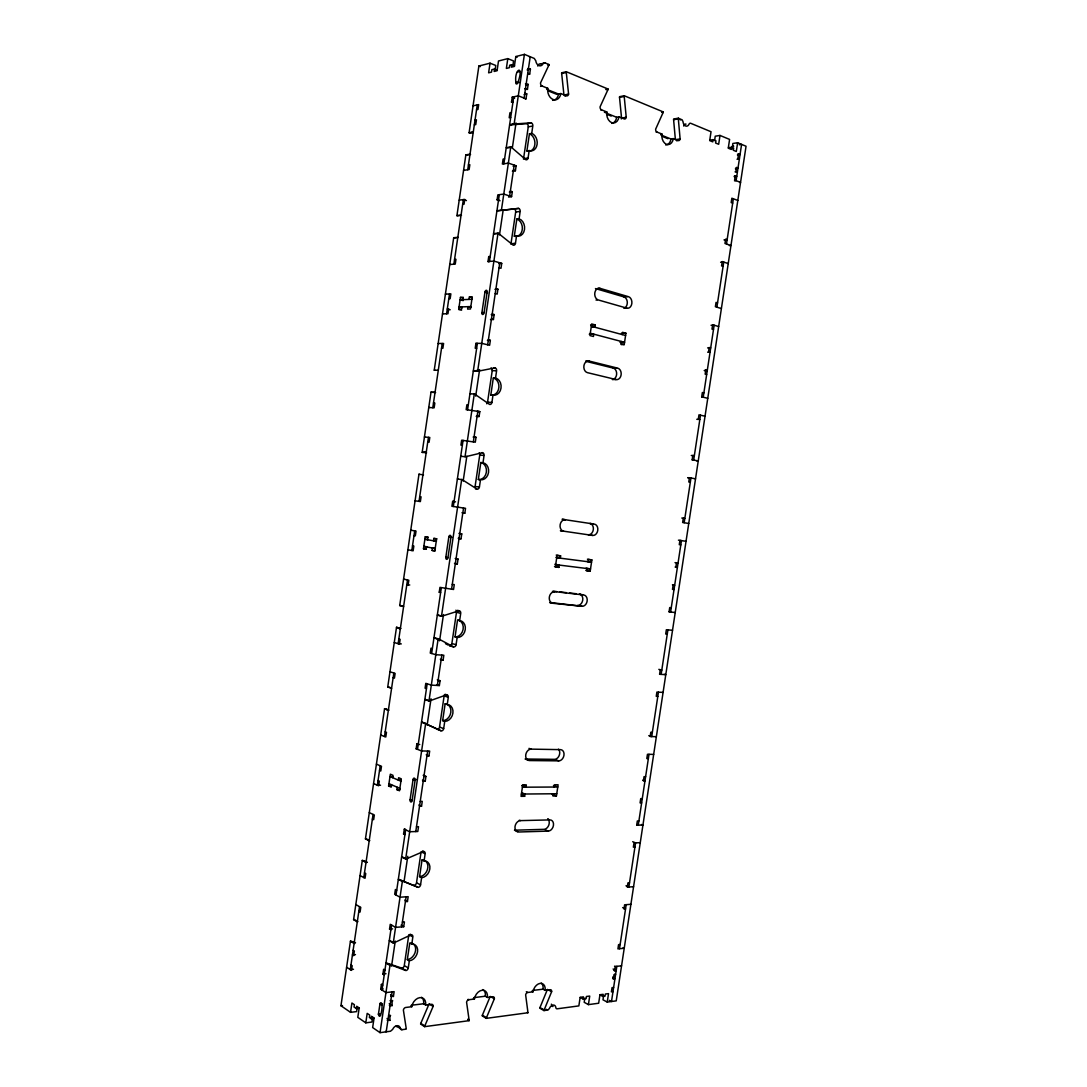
<?xml version="1.0" encoding="UTF-8"?>
<svg xmlns="http://www.w3.org/2000/svg" width="1087" height="1087" viewBox="0 0 1087 1087"><rect width="100%" height="100%" fill="white"/><g stroke="black" fill="none" stroke-linecap="round" stroke-linejoin="round"><path stroke-width="1.5" d="M378.425 1014.293C380.436 1021.603 382.638 1006.902 381.904 1005.312A1.916 1.019 86.5 0 0 381.184 1002.866A1.916 1.019 86.5 0 0 379.934 1004.021L378.425 1014.293L379.961 1014.103M357.066 1008.505L356.618 1011.603L350.544 1012.337L340.951 1005.747L350.435 941.138A2.459 1.875 -59.1 0 1 351.006 941.179L355.531 942.714M357.881 921.681A2.473 1.889 -59.9 0 1 357.297 921.83L353.601 919.643L362.284 860.428A2.432 1.902 -61.6 0 1 362.841 860.496L367.352 862.236M369.784 840.631A2.446 1.916 -62.6 0 1 369.2 840.754L365.449 838.865L384.553 708.697A2.391 1.957 -68.3 0 1 385.111 708.806L388.086 710.232M391.592 688.316L387.733 687.011L396.51 627.294A2.378 1.97 -73.1 0 1 397.054 627.43L400.016 628.993M403.603 606.532L399.703 605.541L418.971 474.231L423.495 474.91A2.391 1.984 -83.7 0 0 422.952 474.72M426.607 452.79A2.405 1.997 -85.5 0 1 426.172 452.763L422.177 452.355L431.023 392.122L435.058 392.285M434.814 370.205A2.419 1.984 89.2 0 1 434.243 370.178L453.687 237.727L457.817 237.292A2.459 1.957 82.8 0 1 458.225 237.482M460.752 215.362L457.491 215.729A2.473 1.957 81.6 0 1 456.92 215.661L465.847 154.884L470.032 154.15M472.899 132.628L469.652 132.859A2.514 1.929 78.8 0 1 469.095 132.763L478.878 66.035L490.033 63.168L495.767 65.465L495.061 70.288M359.525 906.667L350.286 969.604L353.506 969.278M363.792 877.576L373.072 814.435M380.219 765.751L377.352 785.235L380.545 785.222M384.513 736.51L393.834 673.03M407.503 579.982L398.141 643.681L401.293 643.912M411.824 550.525L414.704 530.877M419.038 501.379L428.441 437.341M432.789 407.734L442.232 343.478M446.594 313.776L449.502 293.952M453.863 264.195L463.361 199.6L466.432 200.579M467.736 169.735L477.261 104.909M350.544 1012.337L351.916 1003.016L354.389 1004.701L354.049 1007.038L356.332 1008.587L359.376 1008.22M490.033 63.168L488.62 72.829L491.501 72.109L491.854 69.69L494.517 69.024L497.384 70.179M391.551 784.773L391.198 787.137L388.602 785.996L390.342 774.189L392.937 775.289L392.584 777.667M426.539 546.897L426.186 549.275L423.482 548.758L425.234 536.842L428.196 537.223M461.608 310.162L458.687 309.415L460.453 297.39L463.266 297.254L462.913 299.672M356.332 1008.587L356.672 1006.249L359.186 1007.948L357.8 1017.337L365.789 1022.84L371.903 1022.052L372.61 1017.337M494.517 69.024L494.15 71.457L497.072 70.737L498.498 60.994L507.806 58.616L513.567 60.967L512.847 65.859M427.599 539.723L427.938 537.331L425.234 536.842M461.839 306.901L461.486 309.306L458.687 309.415M401.28 780.086L398.277 780.086L398.63 777.708L401.266 778.836L399.513 790.779L396.864 789.624L397.217 787.233M436.471 541.19L433.496 540.81L433.849 538.405L436.607 538.907L434.827 550.96L432.082 550.43L432.436 548.025L435.411 548.391M469.04 299.401L469.394 296.968L472.261 296.846L470.467 308.993L467.614 309.102L467.967 306.67L470.902 307.444M365.789 1022.84L367.189 1013.369L369.743 1015.109L369.39 1017.473L371.129 1018.655L374.2 1018.274M507.806 58.616L506.365 68.427L509.341 67.693L509.694 65.22L511.705 64.717L514.599 65.899M371.129 1018.655L371.482 1016.277L374.064 1018.03L372.651 1027.568L380.042 1032.65L390.505 1031.237L392.665 1029.389A5.122 3.682 -59.3 0 1 396.945 1025.707A5.122 3.682 -59.3 0 1 400.301 1028.37A2.554 1.834 -59.6 0 0 401.959 1029.702L406.198 1029.131A2.554 1.834 -59.6 0 0 406.212 1028.465L403.386 1010.095A2.541 1.848 -60 0 1 405.75 1007.472L411.756 1006.725A8.832 6.373 -60.5 0 1 419.908 997.621A8.832 6.373 -60.5 0 1 425.628 1005.027L431.498 1004.306A2.5 1.794 -61 0 1 433.115 1006.399L424.8 1025.965A2.514 1.794 -60.5 0 0 424.609 1026.658L420.615 1024.036A2.5 1.794 -60.4 0 1 420.791 1023.356L429.093 1003.872M511.705 64.717L511.352 67.19L514.355 66.443L515.809 56.551L524.41 54.35L534.26 58.426L535.809 60.831A5.231 3.818 78.9 0 0 538.921 65.6A5.231 3.818 78.9 0 0 542.997 63.793A2.609 1.902 79.2 0 1 545.022 62.897L549.003 64.554A2.609 1.902 79.2 0 1 548.826 65.22L540.565 82.829A2.595 1.902 79.7 0 0 542.1 86.05L547.766 88.319A8.995 6.576 80.2 0 0 553.038 99.474A8.995 6.576 80.2 0 0 560.838 93.55L566.381 95.765A2.554 1.848 80.6 0 0 568.583 94.08L566.286 72.449A2.568 1.848 80.1 0 1 566.313 71.728L561.694 72.802A2.554 1.848 80 0 0 561.666 73.522L563.963 95.072M390.722 996.263L393.426 996.453L394.133 991.657L385.953 992.594L380.695 989.197L381.401 984.414L382.42 984.306M384.241 974.862L382.923 974.034L383.629 969.251L384.947 970.066M390.872 929.874L389.554 929.113L390.26 924.303L395.573 927.36L403.725 926.708L404.432 921.912L402.407 922.061M404.921 834.639L403.576 834.001L404.296 829.191L405.302 829.164M426.946 755.873L428.957 755.9L429.678 751.076L421.607 750.954L416.144 748.821L416.851 743.997L417.856 744.011M440.629 592.551L439.23 592.225L439.95 587.374L453.551 589.48L454.271 584.616L452.274 584.398M455.535 501.841L452.627 501.406L451.907 506.284L465.535 508.322L464.815 513.2L462.831 512.901M488.389 339.878L490.346 340.353L489.626 345.272L481.758 343.356L475.929 343.37L475.209 348.275L476.663 348.275M488.973 261.831L487.995 261.546L488.729 256.627L490.196 256.518M500.02 200.769L497.099 199.818L497.832 194.886L503.784 194.07L511.583 196.652L512.303 191.72L510.36 191.067M512.48 102.477L511.515 102.11L512.235 97.164L518.295 95.819L526.026 98.835L526.76 93.89L524.831 93.129M381.999 990.04L391.578 925.064M396.021 895.022L405.628 829.816M410.084 799.679L413.046 779.556A1.861 1.06 -88.8 0 1 414.337 778.17A1.861 1.06 -88.8 0 1 415.085 780.412L412.109 800.576A1.861 1.046 -89.3 0 1 410.832 801.934A1.861 1.046 -89.3 0 1 410.084 799.679L412.109 800.576M417.503 749.351L427.177 683.791M431.648 653.477L441.349 587.687M445.833 557.264L448.822 536.964A1.848 1.073 -82.5 0 1 450.154 535.334A1.848 1.073 -82.5 0 1 450.942 537.345L447.953 557.685A1.848 1.073 -83 0 1 446.621 559.302A1.848 1.073 -83 0 1 445.833 557.264L447.953 557.685M453.32 506.488L463.076 440.344M467.587 409.758L477.383 343.37M481.908 312.676L484.938 292.186A1.889 1.073 -76 0 1 486.31 290.283A1.889 1.073 -76 0 1 487.139 292.077L484.109 312.608A1.875 1.073 -76.5 0 1 482.737 314.483A1.875 1.073 -76.5 0 1 481.908 312.676L484.109 312.608M489.463 261.437L499.313 194.682M503.865 163.824L513.743 96.825M380.042 1032.65L389.961 965.433L385.994 963A2.568 1.902 -60.1 0 1 386.564 963.041L401.905 968.137L405.397 970.256M389.282 940.717L393.249 943.068L402.353 881.462L398.331 879.356A2.527 1.929 -62.5 0 1 398.902 879.424L417.693 887.101M405.247 858.39L402.217 856.882A2.514 1.943 -63.5 0 1 401.619 857.004L405.655 859.029L425.656 723.548L421.525 722.067A2.487 1.984 -69 0 1 422.096 722.176L440.819 730.736M428.536 700.558L425.438 699.512A2.473 1.984 -70.4 0 1 424.84 699.58L428.985 700.993L438.156 638.816A2.487 2.011 -73.6 0 1 438.713 638.966L453.741 646.982A2.459 1.97 -73.9 0 0 456.078 644.713L457.151 637.485A8.574 6.875 -74.8 0 0 465.263 629.604A8.574 6.875 -74.8 0 0 459.652 620.582L460.725 613.34A2.446 1.97 -75.6 0 0 459.108 610.745L457.518 610.35M441.037 615.867L437.884 615.065A2.459 1.997 -75.2 0 1 437.3 615.12L441.499 616.18L461.676 479.476A2.487 2.025 -83.4 0 1 462.22 479.68L477.084 489.136A2.459 1.984 -83.1 0 0 479.408 487.03L480.481 479.747A8.587 6.916 -84 0 0 488.539 472.424A8.587 6.916 -84 0 0 482.995 462.763L484.068 455.467A2.459 1.984 -85 0 0 482.479 452.681L481.935 452.64M461.309 456.268A2.473 2.011 -85.1 0 1 460.725 456.268L465.032 456.717L474.285 393.983L469.951 393.793A2.5 2.025 -88.5 0 1 470.494 394.024M478.457 370.178L473.878 371.075A2.487 2.011 89.9 0 1 473.307 371.047L477.655 371.143L498.023 233.189L493.566 233.651A2.554 1.997 83.7 0 1 494.109 233.922M510.89 244.154A2.514 1.957 84.4 0 0 510.985 243.719L515.673 212.006A2.527 1.943 83.2 0 0 514.11 208.949L497.52 210.837A2.554 1.984 82.7 0 1 496.936 210.769L501.406 210.212L510.754 146.922L506.243 147.71A2.595 1.97 80.7 0 1 506.787 148.022M523.458 159.123A2.554 1.929 81.5 0 0 523.554 158.688L528.255 126.88A2.568 1.916 80.5 0 0 526.719 123.714L510.197 124.856A2.595 1.957 79.9 0 1 509.626 124.76L514.151 123.864L524.41 54.35M391.565 966.112L395.26 941.07M404.065 881.462L407.774 856.284M427.164 724.975L431.036 698.764M439.583 640.827L443.469 614.535M463.171 481.038L466.826 456.241M475.698 396.13L479.612 369.594M499.504 234.887L503.199 209.873M512.371 147.71L516.026 122.94M392.094 991.887L386.198 1031.821L385.545 1031.373M401.701 926.871L406.13 896.816M415.777 831.569L427.667 751.035M437.354 685.435L441.838 655.108M451.553 589.276L463.551 508.023M473.334 441.825L477.859 411.226M487.669 344.796L499.775 262.809M509.64 196.013L514.192 165.129M524.097 98.088L530.198 56.755L529.437 56.945M387.189 1020.204L389.893 1020.38L389.934 1015.163M389.363 1005.434L392.067 1005.624L392.122 1000.407M405.424 901.626L407.448 901.49L408.168 896.68L400.03 897.196L394.69 894.302L395.396 889.506L396.728 890.212M419.514 806.228L421.539 806.201L422.245 801.377L420.234 801.391M423.196 781.268L425.221 781.268L425.927 776.431L423.196 775.303M426.457 688.642L425.085 688.193L425.791 683.343L431.322 685.136L439.352 685.544L440.072 680.693L437.3 679.823M441.118 659.958L443.116 660.094L443.836 655.244L435.805 654.7L430.262 653.083L430.968 648.232L432.354 648.626M455.331 563.705L457.314 563.936L458.035 559.071L455.208 558.514M459.054 538.513L461.037 538.785L461.758 533.907L458.918 533.418M474.054 436.933L476.024 437.314L475.304 442.192L461.649 440.221L460.929 445.099L462.355 445.235M476.201 416.335L479.095 416.525L479.815 411.62L466.16 409.677L466.88 404.785L468.307 404.853M490.495 319.564L493.43 319.496L494.15 314.578L492.194 314.075M495.957 288.653L497.9 289.196L497.18 294.115L495.224 293.572M487.995 261.546L493.906 261.097L501.718 263.367L500.998 268.285L499.042 267.728M512.398 171.202L515.401 170.741L516.135 165.795L508.363 163.091L502.371 164.069L503.104 159.137L504.599 158.879M526.665 89.514L527.426 89.351L528.16 84.392L525.469 83.808M528.921 74.256L529.682 74.079L530.415 69.12L527.725 68.522M444.121 695.028A2.446 1.957 -71 0 1 444.135 695.925L439.528 727.081A2.459 1.943 -69.4 0 1 437.191 729.418M455.901 610.201A2.446 1.97 -75.6 0 1 456.486 612.294L451.866 643.545A2.446 1.957 -73.8 0 1 449.542 645.814L453.225 646.847M479.163 452.858A2.446 1.984 -85 0 1 479.734 455.045L475.087 486.473A2.446 1.984 -83.2 0 1 474.829 487.343M490.984 367.922A2.473 1.97 -89.7 0 1 492.221 370.667L487.547 402.204A2.459 1.97 -88 0 1 486.731 403.793M409.323 960.826L407.312 959.631L409.785 942.959L411.783 944.127A8.845 6.549 -61.3 0 1 417.557 951.818A8.845 6.549 -61.3 0 1 409.323 960.826L408.264 967.973A2.541 1.861 -60.8 0 1 405.899 970.569L387.556 963.639M399.894 879.94L418.196 887.372A2.514 1.902 -63.2 0 0 420.56 884.859L421.62 877.685L419.582 876.652L422.055 859.939A8.723 6.644 -63.8 0 1 423.305 860.021M444.746 721.36L442.654 720.627L445.14 703.819L447.233 704.512A8.614 6.821 -70.3 0 1 452.899 713.181A8.614 6.821 -70.3 0 1 444.746 721.36L443.673 728.575A2.459 1.943 -69.5 0 1 441.336 730.926L423.115 722.556M457.151 637.485L455.045 636.914L457.532 620.052L459.652 620.582M480.481 479.747L478.321 479.489L480.821 462.532L482.995 462.763M491.419 395.125A8.642 6.902 -88.8 0 1 490.808 395.029L493.321 378.018L495.523 378.072A8.655 6.902 -88.8 0 1 501.025 388.086A8.655 6.902 -88.8 0 1 492.995 395.125L491.922 402.421A2.473 1.984 -88 0 1 489.612 404.446L474.842 394.201A2.514 2.025 -88.5 0 0 474.285 393.983M514.3 236.192L516.828 219.071L519.083 218.827A8.845 6.807 84 0 1 524.505 229.493A8.845 6.807 84 0 1 516.542 235.974L514.3 236.192A8.832 6.807 84 0 0 515.537 236.422M531.72 133.375A8.981 6.739 81.2 0 1 537.1 144.408A8.981 6.739 81.2 0 1 529.179 150.577L526.896 150.957L529.437 133.796L531.72 133.375L532.807 125.997A2.582 1.929 80.6 0 0 531.271 122.817L514.722 123.972A2.609 1.957 80 0 1 514.151 123.864M411.783 944.127L412.843 936.967A2.527 1.875 -61.6 0 0 411.185 934.752L410.179 934.181M421.62 877.685A8.75 6.644 -63.8 0 0 429.827 868.975A8.75 6.644 -63.8 0 0 424.093 860.945L425.153 853.771A2.5 1.916 -64.3 0 0 423.509 851.447L422.49 850.958M447.233 704.512L448.306 697.297A2.459 1.957 -71.1 0 0 446.675 694.797L445.113 694.28M495.523 378.072L496.61 370.762A2.487 1.97 -89.6 0 0 495.02 367.882L493.919 367.854M498.023 233.189A2.568 1.997 83.8 0 1 498.566 233.474L513.173 245.173A2.527 1.957 84.5 0 0 515.455 243.311L516.542 235.974M519.083 218.827L520.17 211.476A2.541 1.943 83.4 0 0 518.608 208.391L501.977 210.294A2.568 1.984 82.8 0 1 501.406 210.212M510.754 146.922A2.609 1.984 80.8 0 1 511.298 147.221L525.809 159.721A2.568 1.929 81.6 0 0 528.078 157.941L529.179 150.577M525.075 785.534L521.76 785.548L526.013 787.178L526.353 784.896L522.752 784.909L521.04 796.336L524.641 796.295L524.98 794.026L522.154 792.912M555.878 557.386L560.267 558.174L560.62 555.878L557.074 555.416L555.348 566.938L558.895 567.373L559.234 565.077L554.846 564.262M589.249 334.212L593.787 334.171L593.434 336.481L589.942 335.57L591.681 323.953L595.173 324.891L594.82 327.214L591.79 327.255M553.283 793.768L552.943 796.01L556.422 795.969L558.093 784.787L554.628 784.787L554.288 787.042M587.102 568.542L586.763 570.811L590.173 571.232L591.871 559.941L587.442 559.153M588.121 561.762L588.447 559.492L591.871 559.941M621.193 341.427L620.854 343.709L624.21 344.593L625.922 333.22L622.566 332.309L622.226 334.592M732.135 148.987L732.855 143.47L737.625 142.75L746.049 146.242L616.234 1000.869L607.239 1002.078L608.53 993.627L605.337 994.034L605.011 996.154L602.85 996.439L603.176 994.32L599.956 994.727L598.665 1003.233L588.42 1004.619L589.725 996.059L586.45 996.48L586.124 998.627L583.121 999.021L583.447 996.874L580.159 997.295L578.855 1005.896L557.223 1008.804A2.31 1.563 -64.9 0 1 556 1008.111L555.552 1006.48A4.62 3.152 -64.7 0 0 552.563 1005.203A4.62 3.152 -64.7 0 0 549.438 1008.423L548.12 1009.945L543.989 1010.597L539.818 1008.206A2.31 1.59 -64.4 0 1 539.981 1007.567L547.44 989.374M737.625 142.75L736.307 151.487L733.304 150.264L733.643 148.077L731.619 147.248L731.279 149.435L728.263 148.199L729.594 139.421L720.002 135.44L718.67 144.272L715.599 143.022L715.939 140.807L713.113 139.652L712.787 141.867L709.689 140.617L711.034 131.731L690.775 123.32A2.351 1.617 84.5 0 0 689.362 123.701L688.424 125.209A4.715 3.247 84.3 0 1 685.123 125.725A4.715 3.247 84.3 0 1 683.03 121.717L682.201 119.883L678.356 118.184L673.627 119.013A2.364 1.63 84.1 0 0 673.6 119.692L675.394 139.679M584.847 998.043L584.208 1002.309L588.42 1004.619M714.58 140.603L715.246 136.201L720.002 135.44M603.638 995.597L603 999.809L607.239 1002.078M612.837 976.941A1.671 1.073 83 0 1 612.823 977.553L614.957 978.653L613.367 978.843L614.019 974.618L615.595 974.428L614.889 974.074M613.109 969.006L616.18 970.555L614.603 970.745L615.242 966.52L614.535 966.153M734.119 176.637L736.755 176.311L735.26 175.727L734.608 180.075L740.546 182.399L739.595 182.507M735.07 171.841L735.872 171.732L736.524 167.384L738.019 167.969L735.641 168.295A1.712 1.114 -67.9 0 1 735.464 168.893M737.407 154.938L740.057 154.558L738.562 153.946L737.91 158.308L739.391 158.906L737.013 159.245M616.832 966.329L611.492 1001.507L609.359 1000.38M619.495 948.734L626.194 904.669M649.007 754.31L638.259 825.169L636.805 824.625M658.45 692.161L651.711 736.578L648.776 735.668M667.907 629.862L661.141 674.375L659.66 673.994M684.171 522.725L690.965 477.967L687.922 477.669M700.49 415.18L693.683 460.046L692.161 459.91M716.89 307.186L723.738 262.062L720.613 262.266M726.483 243.991L733.345 198.772M532.521 990.461L543.011 989.184L545.103 990.339L550.253 989.713A2.31 1.59 -64.9 0 1 551.639 991.697L544.152 1009.959A2.323 1.59 -64.5 0 0 543.989 1010.597M545.103 990.339A8.166 5.625 -64.7 0 0 540.212 983.368A8.166 5.625 -64.7 0 0 532.983 991.833L527.738 992.472A2.351 1.63 -64.2 0 0 525.646 994.918L527.902 1012.133A2.364 1.63 -63.9 0 1 527.888 1012.758L486.297 1018.356L482.193 1015.856A2.405 1.685 -62.5 0 1 482.37 1015.204L490.237 996.385M473.81 997.635L485.305 996.222L487.37 997.445L492.859 996.765A2.405 1.685 -63.1 0 1 494.34 998.804L486.473 1017.69A2.419 1.685 -62.6 0 0 486.297 1018.356M621.302 118.931A2.446 1.739 82.7 0 0 621.56 118.13L619.522 97.395A2.446 1.739 82.2 0 1 619.549 96.689L624.237 95.738L663.26 111.92A2.405 1.671 83.5 0 1 663.097 112.545L655.678 129.095A2.391 1.671 84 0 0 656.983 132.057L661.929 134.041A8.316 5.802 84.4 0 0 666.426 144.286A8.316 5.802 84.4 0 0 673.329 138.606L678.166 140.536A2.364 1.63 84.6 0 0 680.109 138.919L678.329 118.85A2.364 1.63 84.1 0 1 678.356 118.184M566.313 71.728L608.095 89.052A2.5 1.78 81.6 0 1 607.918 89.691L600.106 106.757A2.487 1.78 82 0 0 601.519 109.841L606.804 111.961A8.642 6.169 82.5 0 0 611.668 122.641A8.642 6.169 82.5 0 0 618.992 116.839L624.169 118.918A2.446 1.739 82.8 0 0 626.234 117.26L624.21 96.444A2.459 1.739 82.3 0 1 624.237 95.738M683.682 126.01L684.62 124.516A2.337 1.617 84.5 0 1 686.033 124.135M411.185 934.752L393.861 942.918A2.554 1.916 -60.9 0 1 393.249 943.068M423.509 851.447L406.253 858.907A2.527 1.943 -63.5 0 1 405.655 859.029M446.675 694.797L429.569 700.911A2.487 1.984 -70.5 0 1 428.985 700.993M459.108 610.745L442.083 616.139A2.473 2.011 -75.2 0 1 441.499 616.18M541.19 63.834L545.022 62.897M517.398 72.055L519.681 71.497M548.242 64.731L549.003 64.554M527.113 69.921L530.415 69.12M548.052 65.41L548.826 65.22M482.479 452.681L465.616 456.717A2.487 2.025 -85.1 0 1 465.032 456.717M561.666 73.522L565.512 72.639M425.764 451.662L422.748 452.355A2.391 1.984 -85.5 0 1 422.177 452.355M525.619 84.976L528.16 84.392M524.736 88.754L527.426 89.351M540.565 86.389L542.1 86.05M546.612 88.563L547.766 88.319M473.035 105.847L478.674 104.597L477.967 109.393L476.554 109.705M524.219 94.447L526.76 93.89M511.515 102.11L513.01 101.784M525.266 98.999L526.026 98.835M546.924 89.406L558.528 94.039L560.838 93.55M564.737 94.909L568.583 94.08M564.846 96.091L565.607 95.928M605.758 89.542L608.095 89.052M607.144 89.854L607.918 89.691M475.033 120.086L476.446 119.787L475.739 124.584L474.326 124.869M511.433 112.504L509.925 112.817L509.205 117.763L510.7 117.464M619.522 97.395L623.435 96.607M469.095 132.763L473.293 131.935M469.652 132.859L472.804 132.234M510.197 124.856L513.594 124.19M527.277 123.592L531.271 122.817M495.02 367.882L478.239 371.17A2.5 2.011 -90 0 1 477.655 371.143M600.744 109.991L601.519 109.841M528.255 126.88L532.236 126.106M604.467 112.409L606.804 111.961M605.826 112.953L616.655 117.274L618.992 116.839M622.335 117.98L626.234 117.26M661.684 112.206L663.26 111.92M662.296 112.695L663.097 112.545M467.424 154.993L470.562 154.436M507.901 147.818L511.298 147.221M673.6 119.692L677.541 118.999M680.163 119.869L680.951 119.719M656.195 132.193L656.983 132.057M468.443 164.952L469.842 164.708L469.136 169.504L463.565 170.414M660.747 134.231L661.929 134.041M524.124 158.593L528.078 157.941M660.842 134.937L670.964 138.987L673.329 138.606M676.168 139.557L680.109 138.919M513.132 166.284L516.135 165.795M676.59 140.794L677.378 140.671M709.947 140.155L713.113 139.652M739.214 144.761L741.592 144.394L736.089 180.659L734.513 180.85M728.439 147.71L731.619 147.248M737.774 154.069L738.562 153.946M509.314 192.127L512.303 191.72M459.19 200.157L464.747 199.41L464.04 204.179L462.654 204.37M424.609 1026.658L469.095 1020.666A2.459 1.726 -61.9 0 0 469.108 1020.027L466.581 1002.255A2.446 1.726 -62.3 0 1 468.81 999.714L474.408 999.035A8.479 5.979 -62.8 0 1 482.084 990.257A8.479 5.979 -62.8 0 1 487.37 997.445M508.58 197.046L511.583 196.652M497.099 199.818L498.58 199.614M734.472 175.822L735.26 175.727M388.562 1015.856L390.6 1015.598M613.625 987.444L612.035 987.648L611.397 991.874L612.986 991.67L612.266 991.29M456.92 215.661L461.065 215.158A2.487 1.957 81.8 0 0 461.499 215.226M514.681 208.881L518.608 208.391M411.294 1005.258L423.617 1003.763L425.628 1005.027M515.673 212.006L519.6 211.53M392.774 1000.842L390.07 1000.651M381.985 1003.777L379.934 1004.021L381.904 1005.312M340.951 1005.747L342.473 1005.57M615.242 966.52L621.56 965.799M380.695 989.197L383.249 988.912M382.923 974.034L385.994 973.721M455.249 237.876L456.282 237.768M495.224 233.814L498.566 233.474M620.147 944.508L618.557 944.657L617.919 948.897L624.223 948.244L623.15 947.728M511.542 243.678L515.455 243.311M355.463 954.617L352.446 954.902L353.669 955.677L354.362 951.016L353.126 950.255M454.57 259.426L455.956 259.317L455.249 264.087L449.746 264.508M723.996 239.914L727.135 239.656L725.64 239.14L724.975 243.474L730.953 245.553L729.391 245.662M389.554 929.113L392.611 928.869M630.895 904.302L624.604 904.792L623.965 909.031L625.541 908.909L622.674 907.604M498.756 263.597L501.718 263.367M633.572 886.707L627.294 887.128L627.933 882.889L629.509 882.793M494.952 289.346L497.9 289.196M445.398 294.156L450.874 293.884L450.167 298.653L448.795 298.708M487.139 292.077L484.938 292.186L487.547 292.906M597.741 288.463L600.038 288.354L628.49 296.697A5.843 4.28 89.2 0 1 631.819 303.626A5.843 4.28 89.2 0 1 626.778 308.124L625.623 308.151M471.907 299.278L460.114 299.795L463.211 300.61M634.93 847.099L633.354 847.167L634.006 842.928L640.257 842.67M595.459 288.571L623.897 296.887L627.335 296.751M596.016 300.053L597.157 300.012M470.834 306.561L459.054 307.01L462.152 307.811M442.504 313.898L447.953 313.735L448.659 308.966L447.287 309.021L450.195 309.768M403.576 834.001L404.595 833.974M548.256 831.107L518.703 832.003A5.883 4.348 -68.3 0 1 515.034 826.433A5.883 4.348 -68.3 0 1 520.401 820.617L549.94 819.911A5.775 4.212 -69.1 0 1 553.446 825.386A5.775 4.212 -69.1 0 1 548.256 831.107L545.063 829.775M491.215 314.673L494.15 314.578M416.484 826.745L418.509 826.691L417.788 831.501L409.69 831.732L404.296 829.191M638.898 820.93L637.335 820.97L636.683 825.223L642.947 825.047L641.479 824.489M590.621 324.972L595.173 324.891M711.047 325.271L714.145 325.217L703.221 397.203L701.686 397.149M641.643 802.872L640.08 802.899L640.719 798.646L642.281 798.619M621.356 333.261L625.922 333.22M521.38 794.053L556.748 793.741M487.424 340.38L490.346 340.353M522.412 787.205L557.767 787.015L553.473 785.412M396.864 789.624L399.88 789.597M619.998 342.337L624.563 342.323L590.295 333.247M438.156 343.492L443.591 343.478L442.885 348.234L441.526 348.234M388.602 785.996L391.605 785.996M621.166 344.606L624.21 344.593M416.28 779.556L413.046 779.556L415.085 780.412M707.61 347.908L710.708 347.908L709.2 347.5L708.534 351.821L710.042 352.229L707.719 352.229M423.916 776.431L425.927 776.431M645.624 776.661L644.061 776.661L643.409 780.914L644.971 780.914L642.784 780.153M393.195 776.566L390.002 776.553L400.926 781.227M558.8 760.859L529.396 760.56A5.843 4.389 -71 0 1 525.755 754.786A5.843 4.389 -71 0 1 531.095 749.133L560.484 749.636A5.748 4.239 -71.6 0 1 563.963 755.302A5.748 4.239 -71.6 0 1 558.8 760.859L555.579 759.718M585.757 361.02L589.154 361.061L617.769 368.167A5.788 4.307 -88 0 1 621.112 374.893A5.788 4.307 -88 0 1 616.057 379.553L612.647 379.458M648.368 758.577L646.806 758.549L647.458 754.296L653.667 754.392M586.219 361.4L613.217 368.085L616.628 368.14M416.144 748.821L417.15 748.834M419.731 744.541L416.851 743.997M492.221 370.667L496.052 370.749M434.243 370.178L438.292 370.273M656.358 736.687L650.148 736.538L650.8 732.271L652.349 732.312M432.572 392.38L435.602 392.502M490.808 395.029L492.995 395.125M488.09 402.231L491.922 402.421M657.798 696.427L656.249 696.346L656.888 692.079L663.084 692.405M433.482 403.005L434.841 403.073L434.134 407.815L428.767 407.503M438.075 680.584L440.072 680.693M696.781 419.31L699.838 419.487L698.316 419.134L698.968 414.826L705.042 416.226M476.921 411.457L479.815 411.62M473.144 437.069L476.024 437.314M691.291 455.48L694.335 455.738L692.813 455.426L692.161 459.733L698.234 460.956L696.713 460.834M424.433 437.001L429.786 437.463L429.093 442.205L427.748 442.083M667.255 634.142L665.706 634.006L666.358 629.726L672.527 630.297M479.734 455.045L483.525 455.412M550.171 602.511L582.007 606.274A5.72 4.307 -78.1 0 0 587.143 601.07A5.72 4.307 -78.1 0 0 583.705 594.983L552.441 591.355M582.007 606.274L552.916 603.299A5.815 4.457 -77.9 0 1 549.329 597.089A5.815 4.457 -77.9 0 1 554.628 591.817M439.23 592.225L440.235 592.333M409.758 584.996L406.81 584.684L408.114 584.996L408.807 580.281L403.576 579.086M675.217 612.511L669.062 611.872L669.714 607.592L671.263 607.755M553.487 591.26L556.721 591.6M559.941 591.953L566.395 592.66M569.615 593.013L576.069 593.719M674.022 589.562L672.486 589.371L673.138 585.091L674.674 585.282L672.418 584.86M456.051 558.827L458.035 559.071M462.22 479.68L457.382 478.959A2.487 2.025 -83.4 0 1 457.94 479.15M423.482 548.758L426.444 549.125M432.082 550.43L435.058 550.796M427.001 546.775L423.848 546.381L435.194 548.555M555.688 564.629L590.513 568.963L586.097 568.161M475.63 486.541L479.408 487.03M428.047 539.628L424.895 539.22L436.254 541.326M556.721 557.713L591.532 562.196L587.102 561.408M475.467 488.933L476.554 489.068M433.849 538.405L436.825 538.799M681.794 518.037L684.824 518.431L683.288 518.186L682.636 522.48L688.75 523.472M452.002 537.386L448.822 536.964L450.942 537.345M459.774 533.649L461.758 533.907M419.731 496.65L421.063 496.841L420.37 501.569L415.071 500.781M560.892 530.782L592.646 535.429A5.72 4.307 -81.3 0 0 597.755 530.402A5.72 4.307 -81.3 0 0 594.344 524.111L562.604 519.328M562.101 519.246L565.417 519.722A5.829 4.47 -81.4 0 0 560.131 524.831A5.829 4.47 -81.4 0 0 563.691 531.244M593.23 523.948L589.901 523.458A5.707 4.307 -81.3 0 1 593.298 529.736A5.707 4.307 -81.3 0 1 588.203 534.736M680.802 544.913L679.266 544.682L679.918 540.388L686.033 541.299M678.437 540.171L681.454 540.619L670.611 612.035L669.116 611.723M452.627 501.406L453.619 501.555M461.961 512.751L464.815 513.2M589.317 534.913L592.646 535.429M560.389 530.728L562.59 531.067M675.027 562.631L678.03 563.134L676.494 562.93L675.842 567.224L677.378 567.428L675.122 567.034M556.218 555.09L560.62 555.878M458.198 538.282L461.037 538.785M410.764 530.171L416.036 531.122L415.329 535.837L414.011 535.592M585.757 570.403L590.173 571.232M690.313 482.261L688.778 481.976L689.43 477.682L695.531 478.837M554.506 566.544L558.895 567.373M687.922 477.804L690.965 478.375L688.682 478.076M412.517 545.81L413.834 546.068L413.142 550.796L407.883 549.75M477.125 416.117L479.095 416.525M454.488 563.365L457.314 563.936M582.605 594.752L579.303 594.073A5.693 4.294 -78.1 0 1 582.727 600.146A5.693 4.294 -78.1 0 1 577.618 605.323M549.642 602.592L551.816 603.068M616.057 379.553L587.428 372.651A5.897 4.457 -88.6 0 1 583.909 365.789A5.897 4.457 -88.6 0 1 589.154 361.061M707.759 398.304L701.699 396.837L702.365 392.516L703.873 392.896M475.929 343.37L476.921 343.614M456.486 612.294L460.195 613.217M658.831 669.361L661.793 670.108L660.244 670L659.592 674.28L665.774 674.674L664.293 674.293M403.195 606.233L400.274 605.5A2.391 1.984 -74.9 0 1 399.703 605.541M491.473 318.994L493.43 319.496M706.659 374.553L705.15 374.159L705.803 369.838L707.311 370.232L705.001 370.191L706.509 370.585M704.199 370.545L707.216 371.333M460.453 297.39L463.361 298.164M469.394 296.968L472.315 297.756M591.342 326.277L625.582 335.489M396.51 627.294L400.94 628.503M438.713 638.966L433.971 637.661A2.473 2.011 -73.6 0 1 434.528 637.811L438.632 639.985M452.396 643.694L456.078 644.713M626.778 308.124L598.298 299.971A5.938 4.43 88.5 0 1 594.806 292.906A5.938 4.43 88.5 0 1 600.038 288.354M398.834 638.979L400.138 639.36L399.445 644.061L394.268 642.539M713.493 329.538L711.985 329.103L712.637 324.782L718.656 326.521M488.729 256.627L489.707 256.926M440.33 659.265L443.116 660.094M721.388 308.559L715.382 306.724L716.034 302.403L717.542 302.865M436.58 684.647L439.352 685.544M389.975 671.78L395.125 673.437L394.432 678.139L393.141 677.717M444.135 695.925L447.776 697.12M723.072 266.397L721.578 265.907L722.23 261.559L728.222 263.57M391.211 687.922L388.317 686.943A2.391 1.97 -69.8 0 1 387.733 687.011M513.472 170.061L515.401 170.741M528.961 748.386L531.095 749.133M440.045 727.271L443.673 728.575M528.323 760.166L525.13 759.011L554.506 759.337A5.72 4.239 -71.6 0 0 559.221 755.438A5.72 4.239 -71.6 0 0 558.446 749.147M386.062 709.159L388.942 710.191M384.553 708.697L388.385 710.083M732.679 203.12L731.184 202.562L731.85 198.214L737.815 200.456M552.142 794.339L556.422 795.969M385.192 731.823L386.483 732.312L385.79 737L380.695 735.016M512.235 97.164L514.654 98.102M426.213 754.826L428.957 755.9M521.814 795.181L524.641 796.295M735.872 171.732L737.353 172.33M478.878 66.035L480.318 66.606M519.6 82.422L515.877 82.381A1.957 1.046 -71.6 0 0 516.733 83.971A1.957 1.046 -71.6 0 0 518.146 81.851C524.396 63.97 514.015 68.739 515.877 82.381L517.33 82.952M632.675 841.718L635.569 842.86L628.87 887.019L625.99 885.783M548.949 91.213L556.653 94.284M606.587 114.217L611.22 116.064M663.315 136.853L667.962 138.715M527.766 73.291L529.682 74.079M547.794 819.041L548.867 819.476M515.809 56.551L517.249 57.149M732.624 145.74L733.739 146.201M519.341 820.182L520.401 820.617M422.476 780.126L425.221 781.268M376.415 764.161L381.483 766.294L380.803 770.968L379.526 770.425M517.643 831.555L514.477 830.21L544.003 829.327A5.761 4.199 -69 0 0 548.745 825.264A5.761 4.199 -69 0 0 547.943 819.068M388.956 783.645L399.867 788.388M378.045 780.561L379.309 781.118L378.629 785.792L373.575 783.564M418.808 804.991L421.539 806.201M369.295 812.641L374.336 815.019L373.643 819.693L372.379 819.095M424.65 853.512L421.09 851.787L416.511 882.766A2.5 1.902 -63.1 0 1 414.147 885.253M422.055 859.939L424.093 860.945M368.846 840.169L366.034 838.756A2.432 1.916 -62.5 0 1 365.449 838.865M613.883 970.378L614.603 970.745M612.66 978.477L613.367 978.843M417.014 883.024L420.56 884.859M363.778 860.986L366.591 862.467A2.446 1.902 -61.7 0 0 366.02 862.399L362.284 860.428M445.453 643.626L448.184 645.08M600.024 994.931L602.85 996.439M364.485 872.915L365.735 873.581L365.042 878.255L360.069 875.551M404.772 900.036L407.448 901.49M580.309 997.486L583.121 999.021M548.133 989.768L551.639 991.697M531.937 991.249L532.983 991.833M526.339 991.697L527.738 992.472M401.062 925.186L403.725 926.708M546.204 1009.307L546.91 1009.714M539.981 1007.567L543.459 1009.551M412.34 936.681L408.834 934.671L404.269 965.555A2.527 1.861 -60.7 0 1 401.905 968.137M355.816 904.533L360.762 907.387L360.082 912.047L358.846 911.327M527.195 1012.35L527.888 1012.758M490.916 996.793L494.34 998.804M356.957 921.137L354.185 919.507A2.459 1.889 -59.8 0 1 353.601 919.643M389.88 940.568L392.855 942.334M473.388 998.423L474.408 999.035M468.117 999.306L468.81 999.714M404.758 965.854L408.264 967.973M482.37 1015.204L485.78 1017.283M351.916 941.75L354.688 943.448A2.473 1.875 -59.2 0 0 354.131 943.407L350.435 941.138M467.75 1019.185L469.108 1020.027M467.736 1019.823L469.095 1020.666M429.759 1004.293L433.115 1006.399M350.965 964.957L352.188 965.745L351.509 970.392L346.604 967.24M381.401 984.414L382.706 985.257M410.75 1006.086L411.756 1006.725M390.573 994.605L393.426 996.453M420.791 1023.356L424.134 1025.53M389.214 1003.763L392.067 1005.624M387.04 1018.478L389.893 1020.38M378.466 1013.994L380.436 1015.312M398.657 1027.487L401.959 1029.702M551.367 1004.13L551.816 1005.747A2.296 1.563 -64.8 0 0 553.038 1006.453M480.821 462.532A8.574 6.916 -84.1 0 1 486.365 472.179A8.574 6.916 -84.1 0 1 478.321 479.489M493.321 378.018A8.642 6.902 -88.8 0 1 498.906 387.23A8.642 6.902 -88.8 0 1 492.071 395.152M425.656 723.548A2.5 1.984 -69.1 0 1 426.213 723.67M445.14 703.819A8.587 6.807 -70.3 0 1 450.806 712.474A8.587 6.807 -70.3 0 1 442.654 720.627M458.143 620.133A8.56 6.875 -74.8 0 1 463.089 629.427A8.56 6.875 -74.8 0 1 455.045 636.914M402.353 881.462A2.541 1.943 -62.6 0 1 402.91 881.53M389.961 965.433A2.568 1.902 -60.2 0 1 390.532 965.473M413.413 943.978A8.832 6.536 -61.2 0 1 414.908 953.041A8.832 6.536 -61.2 0 1 407.312 959.631M411.035 942.986A8.832 6.536 -61.2 0 1 412.272 943.312M424.541 860.415A8.723 6.644 -63.8 0 1 427.436 869.532A8.723 6.644 -63.8 0 1 419.582 876.652M398.005 1027.038A2.541 1.834 -59.5 0 1 396.334 1025.72M421.511 997.255A8.805 6.359 -60.5 0 1 423.617 1003.763M482.886 989.591A8.465 5.979 -62.7 0 1 485.305 996.222M541.258 983.069A8.139 5.625 -64.6 0 1 543.011 989.184M623.897 296.887A5.815 4.28 89.2 0 1 627.308 302.648A5.815 4.28 89.2 0 1 623.856 308.287M613.217 368.085A5.761 4.294 -88.1 0 1 616.628 374.227A5.761 4.294 -88.1 0 1 612.348 379.512M540.429 64.024A2.595 1.889 79.1 0 0 538.405 64.921A5.204 3.804 78.8 0 1 537.671 65.994M558.528 94.039A8.981 6.576 80.2 0 1 552.604 100.344M616.655 117.274A8.614 6.169 82.4 0 1 611.682 123.388M670.964 138.987A8.302 5.788 84.3 0 1 665.706 144.979M516.828 219.071A8.832 6.807 84 0 1 522.358 228.528A8.832 6.807 84 0 1 516.189 236.422M529.437 133.796A8.968 6.726 81.1 0 1 534.818 144.802A8.968 6.726 81.1 0 1 526.896 150.957M453.687 237.727A2.446 1.943 82.7 0 1 454.217 237.985M465.847 154.884A2.487 1.929 79.6 0 1 466.377 155.183M418.971 474.231A2.378 1.984 -83.7 0 1 419.514 474.421M431.023 392.122A2.391 1.97 -89.2 0 1 431.566 392.325"/></g></svg>
